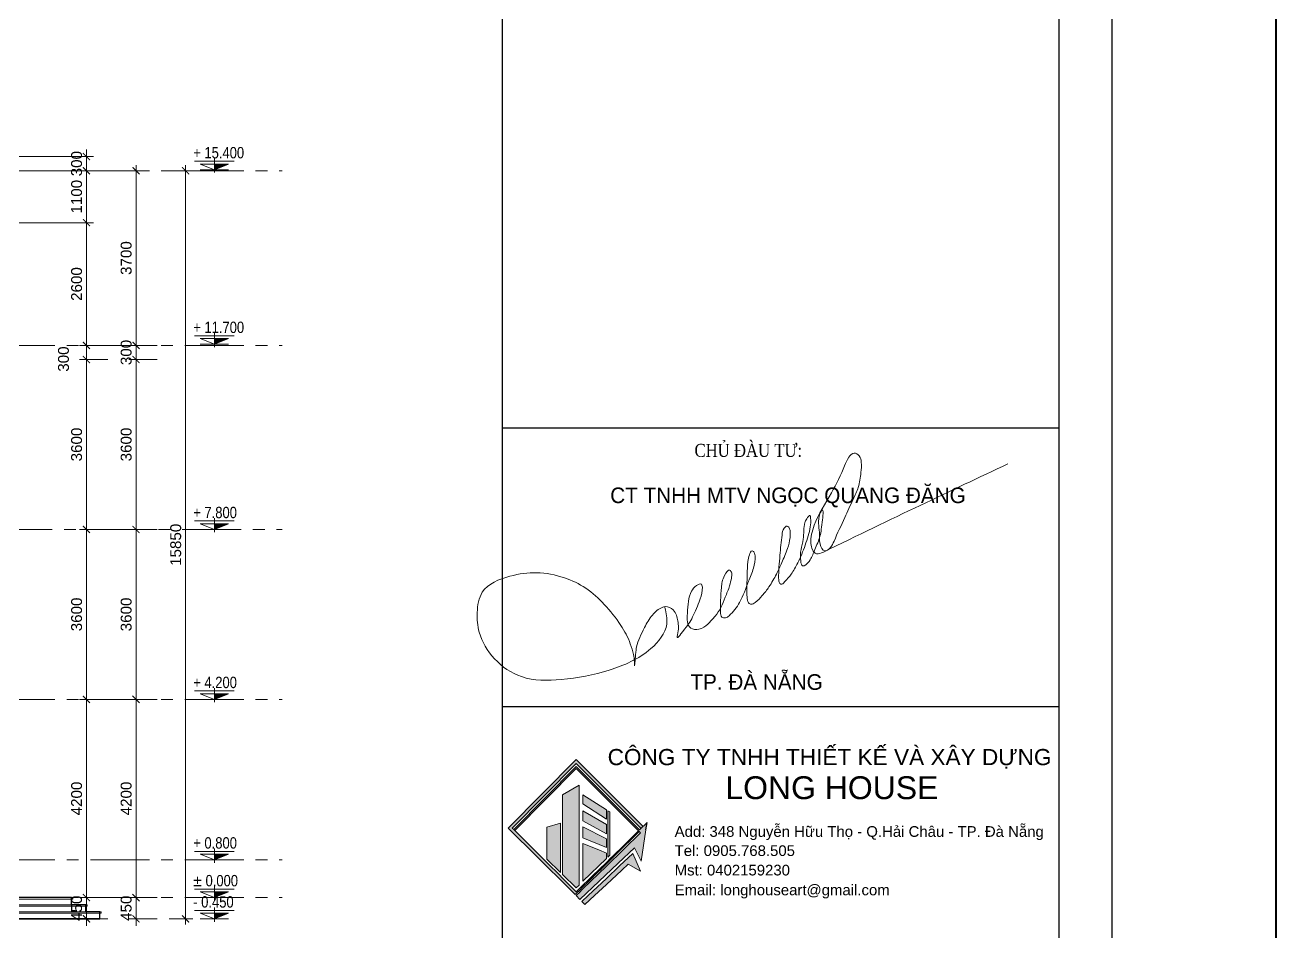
# Model space of a CAD drawing. Header units: millimetres. Extents: x 886808 to 1650903, y -1008069 to 230892.
# Drawn here: x 1051836 to 1078332, y -412710 to -393494 of the extents above; entities that cross this region are included whole.
import ezdxf

# ---------------------------------------------------------------- set-up
doc = ezdxf.new("R2010")
doc.units = ezdxf.units.MM
doc.linetypes.add('CENTER', pattern=[2, 1.25, -0.25, 0.25, -0.25])
doc.layers.get('0').update_dxf_attribs({"lineweight": 0})
for name, color, linetype, lineweight in [('0.NETMANHNHAT-0.05', 251, 'Continuous', 0), ('01- NET TUONG- 242', 242, 'Continuous', 40), ('06-Dim', 250, 'Continuous', 0), ('8l NET TO', 8, 'Continuous', 9), ('A-Anno-Dims', 211, 'Continuous', 5), ('A-Wall', 113, 'Continuous', 30), ('A_Dim', 8, 'Continuous', 5), ('ADP_007_text', 7, 'Continuous', 15), ('ADP_137_symbol', 137, 'Continuous', 9), ('G-ANNO-TTLB', 6, 'Continuous', 18), ('hatch', 250, 'Continuous', 0), ('Text', 250, 'Continuous', 25)]:
    doc.layers.add(name, color=color, linetype=linetype, lineweight=lineweight)
for name, color, linetype in [('11-Ghi chu', 7, 'Continuous'), ('CUA', 75, 'Continuous'), ('Layer 1', 7, 'Continuous'), ('TUONG', 1, 'Continuous')]:
    doc.layers.add(name, color=color, linetype=linetype)
doc.styles.add('ADP_HC_vni_HC', font='')
doc.styles.add('Arial_6', font='arial.ttf', dxfattribs={"height": 1.327769})
doc.styles.add('TEXT', font='arial.ttf')
doc.styles.add('TIÊU ĐỀ', font='arial.ttf', dxfattribs={"height": 230})
doc.styles.add('VNTIMEH', font='vntimeh.shx', dxfattribs={"width": 0.85, "bigfont": 'vns.shx'})
doc.styles.get('ADP_HC_vni_HC').set_extended_font_data('VNI-Helve-Condense')
doc.dimstyles.new('1-100', dxfattribs={"dimtxt": 230, "dimasz": 150, "dimexe": 150, "dimexo": 300, "dimgap": 90, "dimtad": 1, "dimdec": 0, "dimrnd": 5, "dimzin": 0, "dimtxsty": 'TIÊU ĐỀ', "dimblk": 'ARCHTICK', "dimcen": 100, "dimdle": 120, "dimclrd": 256, "dimclre": 256, "dimclrt": 2, "dimadec": 0, "dimazin": 0, "dimtfac": 1, "dimtdec": 0, "dimtix": 1, "dimtmove": 1, "dimatfit": 3, "dimldrblk": 'OPEN30', "dimfxl": 900, "dimtolj": 1, "dimtzin": 0, "dimlwd": 13, "dimlwe": 13, "dimarcsym": 1})

# ---------------------------------------------------------------- blocks, each defined once
blk = doc.blocks.new('_ArchTick')
at = {"color": 0, "linetype": 'ByBlock', "const_width": 0.15}
blk.add_lwpolyline([(-0.5, -0.5), (0.5, 0.5)], dxfattribs=at)
blk = doc.blocks.new('*D723')
at = {"layer": 'A_Dim', "lineweight": 13, "transparency": 16777216}
for p, q in [((1054637, -400282), (1054037, -400282)), ((1054187, -400282), (1054187, -400132)), ((1054187, -400282), (1054187, -400582)), ((1054637, -400582), (1054037, -400582)), ((1054187, -400582), (1054187, -400732))]:
    blk.add_line(p, q, dxfattribs=at)
at = {"layer": 'Defpoints', "color": 0, "transparency": 16777216}
for p in [(1054937, -400282), (1054187, -400582), (1054937, -400582)]:
    blk.add_point(p, dxfattribs=at)
at = {"layer": 'A_Dim', "lineweight": 13, "transparency": 16777216, "xscale": 150, "yscale": 150, "zscale": 150}
for p, rotation in [((1054187, -400282), 270), ((1054187, -400582), 90)]:
    blk.add_blockref('_ArchTick', p, dxfattribs=dict(at, rotation=rotation))
at = {"layer": 'A_Dim', "color": 2, "transparency": 16777216, "insert": (1053979, -400432), "char_height": 230, "width": 695.03, "attachment_point": 5, "rotation": 90, "style": 'TIÊU ĐỀ'}
blk.add_mtext('\\A1;300', dxfattribs=at)
blk = doc.blocks.new('_Open30')
at = {"color": 0, "linetype": 'ByBlock', "lineweight": -2}
for p, q in [((-1, 0.27), (0, 0)), ((0, 0), (-1, -0.27)), ((0, 0), (-1, 0))]:
    blk.add_line(p, q, dxfattribs=at)
blk = doc.blocks.new('*D725')
at = {"layer": 'A_Dim', "lineweight": 13, "transparency": 16777216}
for p, q in [((1054637, -400582), (1054037, -400582)), ((1054187, -400462), (1054187, -404302)), ((1054637, -404182), (1054037, -404182))]:
    blk.add_line(p, q, dxfattribs=at)
at = {"layer": 'Defpoints', "color": 0, "transparency": 16777216}
for p in [(1054937, -400582), (1054187, -404182), (1054937, -404182)]:
    blk.add_point(p, dxfattribs=at)
at = {"layer": 'A_Dim', "lineweight": 13, "transparency": 16777216, "xscale": 150, "yscale": 150, "zscale": 150}
for p, rotation in [((1054187, -400582), 90), ((1054187, -404182), 270)]:
    blk.add_blockref('_ArchTick', p, dxfattribs=dict(at, rotation=rotation))
at = {"layer": 'A_Dim', "color": 2, "transparency": 16777216, "insert": (1053979, -402382), "char_height": 230, "width": 926.71, "attachment_point": 5, "rotation": 90, "style": 'TIÊU ĐỀ'}
blk.add_mtext('\\A1;3600', dxfattribs=at)
blk = doc.blocks.new('*D726')
at = {"layer": 'A_Dim', "lineweight": 13, "transparency": 16777216}
for p, q in [((1054637, -404182), (1054037, -404182)), ((1054187, -404062), (1054187, -407902)), ((1054637, -407782), (1054037, -407782))]:
    blk.add_line(p, q, dxfattribs=at)
at = {"layer": 'Defpoints', "color": 0, "transparency": 16777216}
for p in [(1054937, -404182), (1054187, -407782), (1054937, -407782)]:
    blk.add_point(p, dxfattribs=at)
at = {"layer": 'A_Dim', "lineweight": 13, "transparency": 16777216, "xscale": 150, "yscale": 150, "zscale": 150}
for p, rotation in [((1054187, -404182), 90), ((1054187, -407782), 270)]:
    blk.add_blockref('_ArchTick', p, dxfattribs=dict(at, rotation=rotation))
at = {"layer": 'A_Dim', "color": 2, "transparency": 16777216, "insert": (1053979, -405982), "char_height": 230, "width": 926.71, "attachment_point": 5, "rotation": 90, "style": 'TIÊU ĐỀ'}
blk.add_mtext('\\A1;3600', dxfattribs=at)
blk = doc.blocks.new('*D727')
at = {"layer": 'A_Dim', "lineweight": 13, "transparency": 16777216}
for p, q in [((1054187, -407662), (1054187, -412102)), ((1054637, -407782), (1054037, -407782)), ((1054637, -411982), (1054037, -411982))]:
    blk.add_line(p, q, dxfattribs=at)
at = {"layer": 'Defpoints', "color": 0, "transparency": 16777216}
for p in [(1054937, -407782), (1054187, -411982), (1054937, -411982)]:
    blk.add_point(p, dxfattribs=at)
at = {"layer": 'A_Dim', "lineweight": 13, "transparency": 16777216, "xscale": 150, "yscale": 150, "zscale": 150}
for p, rotation in [((1054187, -407782), 90), ((1054187, -411982), 270)]:
    blk.add_blockref('_ArchTick', p, dxfattribs=dict(at, rotation=rotation))
at = {"layer": 'A_Dim', "color": 2, "transparency": 16777216, "insert": (1053979, -409882), "char_height": 230, "width": 926.71, "attachment_point": 5, "rotation": 90, "style": 'TIÊU ĐỀ'}
blk.add_mtext('\\A1;4200', dxfattribs=at)
blk = doc.blocks.new('*D728')
at = {"layer": 'A_Dim', "lineweight": 13, "transparency": 16777216}
for p, q in [((1054637, -411982), (1054037, -411982)), ((1054187, -411982), (1054187, -411832)), ((1054187, -411982), (1054187, -412432)), ((1054637, -412432), (1054037, -412432)), ((1054187, -412432), (1054187, -412582))]:
    blk.add_line(p, q, dxfattribs=at)
at = {"layer": 'Defpoints', "color": 0, "transparency": 16777216}
for p in [(1054937, -411982), (1054187, -412432), (1054937, -412432)]:
    blk.add_point(p, dxfattribs=at)
at = {"layer": 'A_Dim', "lineweight": 13, "transparency": 16777216, "xscale": 150, "yscale": 150, "zscale": 150}
for p, rotation in [((1054187, -411982), 270), ((1054187, -412432), 90)]:
    blk.add_blockref('_ArchTick', p, dxfattribs=dict(at, rotation=rotation))
at = {"layer": 'A_Dim', "color": 2, "transparency": 16777216, "insert": (1053979, -412207), "char_height": 230, "width": 695.03, "attachment_point": 5, "rotation": 90, "style": 'TIÊU ĐỀ'}
blk.add_mtext('\\A1;450', dxfattribs=at)
blk = doc.blocks.new('*D729')
at = {"layer": 'A_Dim', "lineweight": 13, "transparency": 16777216}
for p, q in [((1054731, -396582), (1055387, -396582)), ((1055237, -396462), (1055237, -412552)), ((1054886, -412432), (1055387, -412432))]:
    blk.add_line(p, q, dxfattribs=at)
at = {"layer": 'Defpoints', "color": 0, "transparency": 16777216}
for p in [(1054431, -396582), (1054586, -412432), (1055237, -412432)]:
    blk.add_point(p, dxfattribs=at)
at = {"layer": 'A_Dim', "lineweight": 13, "transparency": 16777216, "xscale": 150, "yscale": 150, "zscale": 150}
for p, rotation in [((1055237, -396582), 90), ((1055237, -412432), 270)]:
    blk.add_blockref('_ArchTick', p, dxfattribs=dict(at, rotation=rotation))
at = {"layer": 'A_Dim', "color": 2, "transparency": 16777216, "insert": (1055029, -404507), "char_height": 230, "width": 1158.39, "attachment_point": 5, "rotation": 90, "style": 'TIÊU ĐỀ'}
blk.add_mtext('\\A1;15850', dxfattribs=at)
blk = doc.blocks.new('*D730')
at = {"layer": 'A_Dim', "lineweight": 13, "transparency": 16777216}
for p, q in [((1053587, -400282), (1052987, -400282)), ((1053137, -400162), (1053137, -400702)), ((1053587, -400582), (1052987, -400582))]:
    blk.add_line(p, q, dxfattribs=at)
at = {"layer": 'Defpoints', "color": 0, "transparency": 16777216}
for p in [(1053887, -400282), (1053137, -400582), (1053887, -400582)]:
    blk.add_point(p, dxfattribs=at)
at = {"layer": 'A_Dim', "lineweight": 13, "transparency": 16777216, "xscale": 150, "yscale": 150, "zscale": 150}
for p, rotation in [((1053137, -400282), 90), ((1053137, -400582), 270)]:
    blk.add_blockref('_ArchTick', p, dxfattribs=dict(at, rotation=rotation))
at = {"layer": 'A_Dim', "color": 2, "transparency": 16777216, "insert": (1052535, -400840), "char_height": 230, "width": 695.03, "attachment_point": 1, "rotation": 90, "line_spacing_factor": 0.941778, "style": 'TIÊU ĐỀ'}
blk.add_mtext('\\A1;300', dxfattribs=at)
blk = doc.blocks.new('*D731')
at = {"layer": 'A_Dim', "lineweight": 13, "transparency": 16777216}
for p, q in [((1053587, -400582), (1052987, -400582)), ((1053137, -400462), (1053137, -404302)), ((1053587, -404182), (1052987, -404182))]:
    blk.add_line(p, q, dxfattribs=at)
at = {"layer": 'Defpoints', "color": 0, "transparency": 16777216}
for p in [(1053887, -400582), (1053137, -404182), (1053887, -404182)]:
    blk.add_point(p, dxfattribs=at)
at = {"layer": 'A_Dim', "lineweight": 13, "transparency": 16777216, "xscale": 150, "yscale": 150, "zscale": 150}
for p, rotation in [((1053137, -400582), 90), ((1053137, -404182), 270)]:
    blk.add_blockref('_ArchTick', p, dxfattribs=dict(at, rotation=rotation))
at = {"layer": 'A_Dim', "color": 2, "transparency": 16777216, "insert": (1052929, -402382), "char_height": 230, "width": 926.71, "attachment_point": 5, "rotation": 90, "style": 'TIÊU ĐỀ'}
blk.add_mtext('\\A1;3600', dxfattribs=at)
blk = doc.blocks.new('*D732')
at = {"layer": 'A_Dim', "lineweight": 13, "transparency": 16777216}
for p, q in [((1053587, -404182), (1052987, -404182)), ((1053137, -404062), (1053137, -407902)), ((1053587, -407782), (1052987, -407782))]:
    blk.add_line(p, q, dxfattribs=at)
at = {"layer": 'Defpoints', "color": 0, "transparency": 16777216}
for p in [(1053887, -404182), (1053137, -407782), (1053887, -407782)]:
    blk.add_point(p, dxfattribs=at)
at = {"layer": 'A_Dim', "lineweight": 13, "transparency": 16777216, "xscale": 150, "yscale": 150, "zscale": 150}
for p, rotation in [((1053137, -404182), 90), ((1053137, -407782), 270)]:
    blk.add_blockref('_ArchTick', p, dxfattribs=dict(at, rotation=rotation))
at = {"layer": 'A_Dim', "color": 2, "transparency": 16777216, "insert": (1052929, -405982), "char_height": 230, "width": 926.71, "attachment_point": 5, "rotation": 90, "style": 'TIÊU ĐỀ'}
blk.add_mtext('\\A1;3600', dxfattribs=at)
blk = doc.blocks.new('*D733')
at = {"layer": 'A_Dim', "lineweight": 13, "transparency": 16777216}
for p, q in [((1053137, -407662), (1053137, -412102)), ((1053587, -407782), (1052987, -407782)), ((1053587, -411982), (1052987, -411982))]:
    blk.add_line(p, q, dxfattribs=at)
at = {"layer": 'Defpoints', "color": 0, "transparency": 16777216}
for p in [(1053887, -407782), (1053137, -411982), (1053887, -411982)]:
    blk.add_point(p, dxfattribs=at)
at = {"layer": 'A_Dim', "lineweight": 13, "transparency": 16777216, "xscale": 150, "yscale": 150, "zscale": 150}
for p, rotation in [((1053137, -407782), 90), ((1053137, -411982), 270)]:
    blk.add_blockref('_ArchTick', p, dxfattribs=dict(at, rotation=rotation))
at = {"layer": 'A_Dim', "color": 2, "transparency": 16777216, "insert": (1052929, -409882), "char_height": 230, "width": 926.71, "attachment_point": 5, "rotation": 90, "style": 'TIÊU ĐỀ'}
blk.add_mtext('\\A1;4200', dxfattribs=at)
blk = doc.blocks.new('*D724')
at = {"layer": 'A_Dim', "lineweight": 13, "transparency": 16777216}
for p, q in [((1053587, -411982), (1052987, -411982)), ((1053137, -411982), (1053137, -411832)), ((1053137, -411982), (1053137, -412432)), ((1053587, -412432), (1052987, -412432)), ((1053137, -412432), (1053137, -412582))]:
    blk.add_line(p, q, dxfattribs=at)
at = {"layer": 'Defpoints', "color": 0, "transparency": 16777216}
for p in [(1053887, -411982), (1053137, -412432), (1053887, -412432)]:
    blk.add_point(p, dxfattribs=at)
at = {"layer": 'A_Dim', "lineweight": 13, "transparency": 16777216, "xscale": 150, "yscale": 150, "zscale": 150}
for p, rotation in [((1053137, -411982), 270), ((1053137, -412432), 90)]:
    blk.add_blockref('_ArchTick', p, dxfattribs=dict(at, rotation=rotation))
at = {"layer": 'A_Dim', "color": 2, "transparency": 16777216, "insert": (1052929, -412207), "char_height": 230, "width": 695.03, "attachment_point": 5, "rotation": 90, "style": 'TIÊU ĐỀ'}
blk.add_mtext('\\A1;450', dxfattribs=at)
blk = doc.blocks.new('cao độ')
at = {"layer": 'ADP_137_symbol'}
blk.add_hatch(color=0, dxfattribs=at).paths.add_polyline_path([(0, 1), (0, 0), (2.5, 1)])
at = {"layer": 'ADP_137_symbol', "color": 0}
for points in [[(-3.5, 1.5), (3.5, 1.5)], [(-2.5, 1), (2.5, 1), (0, 0), (-2.5, 1)], [(-2.5, 0), (2.5, 0)], [(0, 2), (0, -0.5)]]:
    blk.add_lwpolyline(points, dxfattribs=at)
at = {"layer": 'ADP_007_text', "style": 'ADP_HC_vni_HC'}
blk.add_attdef('A', (-3.75, 2), '', height=2, dxfattribs=at)
blk = doc.blocks.new('A$C3B71363E')
at = {"transparency": 33554636}
for p, q in [((300, 450), (4030, 450)), ((300, 450), (300, 420)), ((300, 420), (300, 300)), ((300, 420), (4030, 420)), ((300, 300), (305, 300)), ((300, 270), (300, 300)), ((300, 270), (305, 270)), ((300, 270), (300, 0)), ((305, 300), (4330, 300)), ((305, 300), (305, 300)), ((305, 270), (305, 270)), ((4330, 270), (305, 270)), ((1000, 420), (1000, 300)), ((1030, 420), (1030, 450)), ((1300, 270), (1300, 150)), ((1330, 270), (1330, 300)), ((4000, 300), (4000, 420)), ((4030, 420), (4030, 450)), ((4300, 150), (4300, 270)), ((4330, 270), (4330, 300)), ((300, 150), (4630, 150)), ((300, 120), (4630, 120)), ((4600, 0), (300, 0)), ((1600, 120), (1600, 0)), ((1630, 120), (1630, 150)), ((4600, 0), (4600, 120)), ((4630, 120), (4630, 150))]:
    blk.add_line(p, q, dxfattribs=at)
blk = doc.blocks.new('*D734')
at = {"layer": 'A_Dim', "lineweight": 13, "transparency": 16777216}
for p, q in [((1049221, -397682), (1053287, -397682)), ((1053137, -400402), (1053137, -397562)), ((1053587, -400282), (1052987, -400282))]:
    blk.add_line(p, q, dxfattribs=at)
at = {"layer": 'Defpoints', "color": 0, "transparency": 16777216}
for p in [(1048921, -397682), (1053137, -397682), (1053887, -400282)]:
    blk.add_point(p, dxfattribs=at)
at = {"layer": 'A_Dim', "lineweight": 13, "transparency": 16777216, "xscale": 150, "yscale": 150, "zscale": 150}
for p, rotation in [((1053137, -397682), 90), ((1053137, -400282), 270)]:
    blk.add_blockref('_ArchTick', p, dxfattribs=dict(at, rotation=rotation))
at = {"layer": 'A_Dim', "color": 2, "transparency": 16777216, "insert": (1052929, -398982), "char_height": 230, "attachment_point": 5, "rotation": 90, "style": 'TIÊU ĐỀ'}
blk.add_mtext('\\A1;2600', dxfattribs=at)
blk = doc.blocks.new('*D735')
at = {"layer": 'A_Dim', "lineweight": 13, "transparency": 16777216}
for p, q in [((1048896, -396582), (1053287, -396582)), ((1053137, -397802), (1053137, -396462)), ((1049221, -397682), (1053287, -397682))]:
    blk.add_line(p, q, dxfattribs=at)
at = {"layer": 'Defpoints', "color": 0, "transparency": 16777216}
for p in [(1048596, -396582), (1053137, -396582), (1048921, -397682)]:
    blk.add_point(p, dxfattribs=at)
at = {"layer": 'A_Dim', "lineweight": 13, "transparency": 16777216, "xscale": 150, "yscale": 150, "zscale": 150}
for p, rotation in [((1053137, -396582), 90), ((1053137, -397682), 270)]:
    blk.add_blockref('_ArchTick', p, dxfattribs=dict(at, rotation=rotation))
at = {"layer": 'A_Dim', "color": 2, "transparency": 16777216, "insert": (1052929, -397132), "char_height": 230, "attachment_point": 5, "rotation": 90, "style": 'TIÊU ĐỀ'}
blk.add_mtext('\\A1;1100', dxfattribs=at)
blk = doc.blocks.new('*D736')
at = {"layer": 'A_Dim', "lineweight": 13, "transparency": 16777216}
for p, q in [((1049021, -396282), (1053287, -396282)), ((1053137, -396282), (1053137, -396132)), ((1053137, -396582), (1053137, -396282)), ((1048896, -396582), (1053287, -396582)), ((1053137, -396582), (1053137, -396732))]:
    blk.add_line(p, q, dxfattribs=at)
at = {"layer": 'Defpoints', "color": 0, "transparency": 16777216}
for p in [(1048721, -396282), (1053137, -396282), (1048596, -396582)]:
    blk.add_point(p, dxfattribs=at)
at = {"layer": 'A_Dim', "lineweight": 13, "transparency": 16777216, "xscale": 150, "yscale": 150, "zscale": 150}
for p, rotation in [((1053137, -396282), 270), ((1053137, -396582), 90)]:
    blk.add_blockref('_ArchTick', p, dxfattribs=dict(at, rotation=rotation))
at = {"layer": 'A_Dim', "color": 2, "transparency": 16777216, "insert": (1052929, -396432), "char_height": 230, "attachment_point": 5, "rotation": 90, "style": 'TIÊU ĐỀ'}
blk.add_mtext('\\A1;300', dxfattribs=at)
blk = doc.blocks.new('*D737')
at = {"layer": 'A_Dim', "lineweight": 13, "transparency": 16777216}
for p, q in [((1054064, -396582), (1054337, -396582)), ((1054187, -400402), (1054187, -396462)), ((1054637, -400282), (1054037, -400282))]:
    blk.add_line(p, q, dxfattribs=at)
at = {"layer": 'Defpoints', "color": 0, "transparency": 16777216}
for p in [(1053764, -396582), (1054187, -396582), (1054937, -400282)]:
    blk.add_point(p, dxfattribs=at)
at = {"layer": 'A_Dim', "lineweight": 13, "transparency": 16777216, "xscale": 150, "yscale": 150, "zscale": 150}
for p, rotation in [((1054187, -396582), 90), ((1054187, -400282), 270)]:
    blk.add_blockref('_ArchTick', p, dxfattribs=dict(at, rotation=rotation))
at = {"layer": 'A_Dim', "color": 2, "transparency": 16777216, "insert": (1053979, -398432), "char_height": 230, "attachment_point": 5, "rotation": 90, "style": 'TIÊU ĐỀ'}
blk.add_mtext('\\A1;3700', dxfattribs=at)
blk = doc.blocks.new('A$C083B0C5E')
at = {"layer": 'G-ANNO-TTLB', "lineweight": 9, "transparency": 33554636}
blk.add_spline([(9947, 3851), (10040, 2981), (9201, 1680), (6997, 542), (4454, 38), (2348, 195), (920, 1144), (111, 2546), (4, 3595), (276, 4668), (1740, 5513), (3158, 5699), (4619, 5427), (5750, 4882), (6733, 4024), (7608, 2910), (8113, 1933), (8278, 1363), (8327, 967), (8327, 786), (8395, 1356), (8447, 1770), (8862, 2791), (9286, 3459), (9802, 3864), (9968, 3905), (10385, 3725), (10628, 3148), (10617, 2402), (10600, 2269), (10787, 2456), (11362, 3262), (11754, 4159), (11920, 4770), (11920, 4982), (11880, 5087), (11619, 5021), (11358, 4719), (11134, 3547), (11309, 2771), (11744, 2708), (12212, 2978), (12600, 3393), (12913, 3864), (13138, 4398), (13372, 5011), (13466, 5417), (13480, 5668), (13382, 5837), (13104, 5559), (12936, 4916), (12895, 4232), (12895, 3614), (12960, 3349), (13150, 3311), (13342, 3422), (13899, 4125), (14369, 5244), (14634, 5935), (14719, 6593), (14691, 6734), (14604, 6847), (14352, 6378), (14319, 6100), (14293, 5306), (14293, 4407), (14374, 4106), (14512, 4027), (14728, 4116), (15097, 4485), (15455, 4950), (15846, 5627), (16132, 6233), (16437, 6988), (16571, 7556), (16571, 7936), (16502, 8113), (16416, 8162), (16259, 8056), (16145, 7696), (16036, 6620), (15967, 5400), (15999, 5201), (16085, 5094), (16285, 5210), (16630, 5619), (16978, 6221), (17372, 7155), (17641, 8127), (17661, 8599), (17629, 8724), (17453, 8557), (17361, 8355), (17263, 7479), (17135, 6309), (17235, 6064), (17576, 6302), (17851, 6848), (18129, 7548), (18271, 8378), (18271, 9021), (18155, 8819), (18124, 7846), (18164, 7217), (18404, 6853), (18694, 7021), (18901, 7378), (19468, 8618), (19913, 9586), (20185, 10220), (20321, 11004), (20345, 11549), (20230, 11886), (19973, 12035), (19679, 11811), (19458, 11364), (18759, 9930), (17849, 8210), (17677, 7249), (17761, 6909), (17966, 6704), (18333, 6793), (28106, 11468)], degree=3, dxfattribs=at)
blk = doc.blocks.new('fghkp')
at = {"layer": '0.NETMANHNHAT-0.05'}
h = blk.add_hatch(color=256, dxfattribs=at)
h.dxf.hatch_style = 1
h.paths.add_polyline_path([(-130243.5, 759034.2), (-130343.1, 758940.4), (-130443.5, 758845.8), (-130581.6, 758715.6), (-130629.9, 758670.1), (-130606, 758646.8), (-130532.5, 758715.6), (-130443.5, 758799), (-130327.2, 758908), (-130279.2, 758952.9), (-130183.8, 758900.4)])
edge = h.paths.add_edge_path()
edge.add_line((-130143.7, 759213.5), (-130143.6, 759214.3))
edge.add_line((-130143.6, 759214.3), (-130133.3, 759270.6))
edge.add_line((-130133.3, 759270.6), (-130191.2, 759212.7))
edge.add_spline(control_points=[(-130191.2, 759212.7), (-130197.2, 759218.6), (-130203.3, 759224.6), (-130203.3, 759224.6)], knot_values=[8, 8, 8, 8, 8.503994, 8.503994, 8.503994, 8.503994], degree=3, periodic=0)
edge.add_spline(control_points=[(-130203.3, 759224.6), (-130203.3, 759224.6), (-130262.9, 759284.2), (-130339.6, 759360.9)], knot_values=[7.643345, 7.643345, 7.643345, 7.643345, 8, 8, 8, 8], degree=3, periodic=0)
edge.add_spline(control_points=[(-130339.6, 759360.9), (-130370.5, 759391.8), (-130404.1, 759425.3), (-130437.7, 759458.9)], knot_values=[7.5, 7.5, 7.5, 7.5, 7.643345, 7.643345, 7.643345, 7.643345], degree=3, periodic=0)
edge.add_spline(control_points=[(-130437.7, 759458.9), (-130471.3, 759492.5), (-130504.9, 759526.1), (-130535.7, 759557)], knot_values=[7.356655, 7.356655, 7.356655, 7.356655, 7.5, 7.5, 7.5, 7.5], degree=3, periodic=0)
edge.add_spline(control_points=[(-130535.7, 759557), (-130612.5, 759633.7), (-130672.1, 759693.3), (-130672.1, 759693.3)], knot_values=[7, 7, 7, 7, 7.356655, 7.356655, 7.356655, 7.356655], degree=3, periodic=0)
edge.add_spline(control_points=[(-130672.1, 759693.3), (-130672.1, 759693.3), (-130732.3, 759632.5), (-130809.8, 759554.3)], knot_values=[6.643345, 6.643345, 6.643345, 6.643345, 7, 7, 7, 7], degree=3, periodic=0)
edge.add_spline(control_points=[(-130809.8, 759554.3), (-130840.9, 759522.8), (-130874.8, 759488.6), (-130908.7, 759454.3)], knot_values=[6.5, 6.5, 6.5, 6.5, 6.643345, 6.643345, 6.643345, 6.643345], degree=3, periodic=0)
edge.add_spline(control_points=[(-130909.1, 759453.9), (-131027.2, 759334.6), (-131145.3, 759215.4), (-131145.4, 759215.3)], knot_values=[6.000201, 6.000201, 6.000201, 6.000201, 6.499503, 6.499503, 6.499503, 6.499503], degree=3, periodic=0)
edge.add_line((-131145.4, 759215.3), (-131138.3, 759208.3))
edge.add_spline(control_points=[(-131138.3, 759208.3), (-131138.3, 759208.3), (-131107.6, 759239.3), (-131061.9, 759285.4)], knot_values=[4.743337, 4.743337, 4.743337, 4.743337, 4.999879, 4.999879, 4.999879, 4.999879], degree=3, periodic=0)
edge.add_spline(control_points=[(-131061.9, 759285.4), (-131018.6, 759329.1), (-130961.9, 759386.4), (-130905.2, 759443.7)], knot_values=[4.5, 4.5, 4.5, 4.5, 4.743337, 4.743337, 4.743337, 4.743337], degree=3, periodic=0)
edge.add_spline(control_points=[(-130905.2, 759443.7), (-130871.8, 759477.5), (-130838.4, 759511.2), (-130807.7, 759542.2)], knot_values=[4.356655, 4.356655, 4.356655, 4.356655, 4.5, 4.5, 4.5, 4.5], degree=3, periodic=0)
edge.add_spline(control_points=[(-130807.7, 759542.2), (-130731.4, 759619.3), (-130672.1, 759679.2), (-130672.1, 759679.2)], knot_values=[4, 4, 4, 4, 4.356655, 4.356655, 4.356655, 4.356655], degree=3, periodic=0)
edge.add_spline(control_points=[(-130672.1, 759679.2), (-130672.1, 759679.2), (-130609.1, 759616), (-130528.3, 759535)], knot_values=[3.640583, 3.640583, 3.640583, 3.640583, 4, 4, 4, 4], degree=3, periodic=0)
edge.add_spline(control_points=[(-130528.3, 759535), (-130496.7, 759503.4), (-130462.4, 759469), (-130428.1, 759434.6)], knot_values=[3.5, 3.5, 3.5, 3.5, 3.640583, 3.640583, 3.640583, 3.640583], degree=3, periodic=0)
edge.add_spline(control_points=[(-130428.1, 759434.6), (-130402.4, 759408.8), (-130376.7, 759383.1), (-130352.1, 759358.5)], knot_values=[3.394676, 3.394676, 3.394676, 3.394676, 3.5, 3.5, 3.5, 3.5], degree=3, periodic=0)
edge.add_spline(control_points=[(-130352.1, 759358.5), (-130284.5, 759290.7), (-130225.5, 759231.6), (-130199, 759205)], knot_values=[3.104646, 3.104646, 3.104646, 3.104646, 3.394676, 3.394676, 3.394676, 3.394676], degree=3, periodic=0)
edge.add_spline(control_points=[(-130199, 759205), (-130197.5, 759203.5), (-130196.1, 759202), (-130194.8, 759200.7)], knot_values=[3.087994, 3.087994, 3.087994, 3.087994, 3.104646, 3.104646, 3.104646, 3.104646], degree=3, periodic=0)
edge.add_spline(control_points=[(-130194.8, 759200.7), (-130187.9, 759193.8), (-130184.1, 759190), (-130184.1, 759190)], knot_values=[3, 3, 3, 3, 3.087994, 3.087994, 3.087994, 3.087994], degree=3, periodic=0)
edge.add_line((-130184.1, 759190), (-130443.5, 758937.6))
edge.add_line((-130443.5, 758937.6), (-130620.5, 758765.4))
edge.add_line((-130620.5, 758765.4), (-130650, 758736.6))
edge.add_line((-130650, 758736.6), (-130655.6, 758731.1))
edge.add_line((-130655.6, 758731.1), (-130661.4, 758725.5))
edge.add_line((-130661.4, 758725.5), (-130671.9, 758715.3))
edge.add_line((-130671.9, 758715.3), (-130644.8, 758686.2))
edge.add_line((-130644.8, 758686.2), (-130353.6, 758961.9))
edge.add_line((-130353.6, 758961.9), (-130231.3, 759077.8))
edge.add_line((-130231.3, 759077.8), (-130180.4, 758976.6))
edge.add_line((-130180.4, 758976.6), (-130143.7, 759213.5))
edge = h.paths.add_edge_path()
edge.add_line((-130671.9, 759746.6), (-131186.8, 759226.5))
edge.add_line((-131186.8, 759226.5), (-130964.8, 759006))
edge.add_line((-130964.8, 759006), (-130894.1, 758935.8))
edge.add_line((-130894.1, 758935.8), (-130792.2, 758834.6))
edge.add_line((-130792.2, 758834.6), (-130775.9, 758818.4))
edge.add_line((-130775.9, 758818.4), (-130679.4, 758722.6))
edge.add_line((-130679.4, 758722.6), (-130664.3, 758737.6))
edge.add_line((-130664.3, 758737.6), (-130650, 758751.7))
edge.add_line((-130650, 758751.7), (-130620.5, 758780.8))
edge.add_line((-130620.5, 758780.8), (-130579.1, 758821.7))
edge.add_line((-130579.1, 758821.7), (-130551.6, 758848.8))
edge.add_line((-130551.6, 758848.8), (-130443.5, 758955.4))
edge.add_line((-130443.5, 758955.4), (-130433.5, 758965.3))
edge.add_line((-130433.5, 758965.3), (-130422.1, 758976.5))
edge.add_line((-130422.1, 758976.5), (-130380.8, 759017.2))
edge.add_line((-130380.8, 759017.2), (-130373.8, 759024.1))
edge.add_line((-130373.8, 759024.1), (-130194.8, 759200.7))
edge.add_spline(control_points=[(-130194.8, 759200.7), (-130196.1, 759202), (-130197.5, 759203.5), (-130199, 759205)], knot_values=[3.087994, 3.087994, 3.087994, 3.087994, 3.104646, 3.104646, 3.104646, 3.104646], degree=3, periodic=0)
edge.add_line((-130199, 759205), (-130334.9, 759072.7))
edge.add_line((-130334.9, 759072.7), (-130373.8, 759034.9))
edge.add_line((-130373.8, 759034.9), (-130384.4, 759024.6))
edge.add_line((-130384.4, 759024.6), (-130416.8, 758993))
edge.add_line((-130416.8, 758993), (-130433.5, 758976.8))
edge.add_line((-130433.5, 758976.8), (-130443.5, 758967))
edge.add_line((-130443.5, 758967), (-130551.6, 758861.8))
edge.add_line((-130551.6, 758861.8), (-130579.1, 758835.1))
edge.add_line((-130579.1, 758835.1), (-130620.5, 758794.9))
edge.add_line((-130620.5, 758794.9), (-130650, 758766))
edge.add_line((-130650, 758766), (-130671.8, 758744.9))
edge.add_line((-130671.8, 758744.9), (-130674, 758747.1))
edge.add_line((-130674, 758747.1), (-130674, 758747.2))
edge.add_line((-130674, 758747.2), (-130758.3, 758830.8))
edge.add_line((-130758.3, 758830.8), (-130775.9, 758848.3))
edge.add_line((-130775.9, 758848.3), (-130785.4, 758857.8))
edge.add_line((-130785.4, 758857.8), (-130792.2, 758864.5))
edge.add_line((-130792.2, 758864.5), (-130894.1, 758965.7))
edge.add_line((-130894.1, 758965.7), (-130954.9, 759026.2))
edge.add_line((-130954.9, 759026.2), (-130968.5, 759039.6))
edge.add_line((-130968.5, 759039.6), (-131138.3, 759208.3))
edge.add_spline(control_points=[(-131138.3, 759208.3), (-131138.3, 759208.3), (-131139.2, 759209.2), (-131140.4, 759210.3)], knot_values=[5, 5, 5, 5, 5.356655, 5.356655, 5.356655, 5.356655], degree=3, periodic=0)
edge.add_spline(control_points=[(-131140.4, 759210.3), (-131140.8, 759210.8), (-131141.3, 759211.3), (-131141.8, 759211.8)], knot_values=[5.356655, 5.356655, 5.356655, 5.356655, 5.5, 5.5, 5.5, 5.5], degree=3, periodic=0)
edge.add_spline(control_points=[(-131141.8, 759211.8), (-131142.3, 759212.3), (-131142.9, 759212.8), (-131143.3, 759213.2)], knot_values=[5.5, 5.5, 5.5, 5.5, 5.643345, 5.643345, 5.643345, 5.643345], degree=3, periodic=0)
edge.add_spline(control_points=[(-131143.3, 759213.2), (-131144.5, 759214.4), (-131145.4, 759215.3), (-131145.4, 759215.3)], knot_values=[5.643345, 5.643345, 5.643345, 5.643345, 6, 6, 6, 6], degree=3, periodic=0)
edge.add_line((-131145.4, 759215.3), (-131156.8, 759226.7))
edge.add_line((-131156.8, 759226.7), (-130671.9, 759716.6))
edge.add_line((-130671.9, 759716.6), (-130180.6, 759223.3))
edge.add_line((-130180.6, 759223.3), (-130165.7, 759238.3))
edge.add_line((-130165.7, 759238.3), (-130671.9, 759746.6))
at = {"layer": '0.NETMANHNHAT-0.05', "true_color": 0x2a388f}
h = blk.add_hatch(color=177, dxfattribs=at)
h.dxf.hatch_style = 2
h.paths.add_polyline_path([(-130650, 759552.1), (-130650, 758795.3), (-130673, 758772.9), (-130775.9, 758875.1), (-130775.9, 759479.2)])
h = blk.add_hatch(color=177, dxfattribs=at)
h.dxf.hatch_style = 2
h.paths.add_polyline_path([(-130620.5, 759479.6), (-130620.5, 759410.3), (-130443.5, 759294.7), (-130443.5, 759365)])
h = blk.add_hatch(color=177, dxfattribs=at)
h.dxf.hatch_style = 2
h.paths.add_polyline_path([(-130620.5, 759281.3), (-130620.5, 759358.7), (-130443.5, 759253.5), (-130443.5, 759183.2)])
h = blk.add_hatch(color=177, dxfattribs=at)
h.dxf.hatch_style = 2
h.paths.add_polyline_path([(-130416.8, 759349.1), (-130416.8, 759022.1), (-130433.5, 759005.9), (-130433.5, 759358.7)])
h = blk.add_hatch(color=177, dxfattribs=at)
h.dxf.hatch_style = 2
h.paths.add_polyline_path([(-130792.2, 759265.3), (-130792.2, 758891.3), (-130894.1, 758992.6), (-130894.1, 759235)])
h = blk.add_hatch(color=177, dxfattribs=at)
h.dxf.hatch_style = 2
h.paths.add_polyline_path([(-130620.5, 759236), (-130620.5, 759153.4), (-130443.5, 759080.4), (-130443.5, 759145.9)])
h = blk.add_hatch(color=177, dxfattribs=at)
h.dxf.hatch_style = 2
h.paths.add_polyline_path([(-130443.5, 759037.1), (-130443.5, 758996.2), (-130620.5, 758824), (-130620.5, 759110.6), (-130501.4, 759061)])
at = {"layer": '0.NETMANHNHAT-0.05', "lineweight": 0}
for points in [[(-130650, 759552.1), (-130650, 758795.3), (-130673, 758772.9), (-130775.9, 758875.1), (-130775.9, 759479.2), (-130650, 759552.1)], [(-130620.5, 759479.6), (-130620.5, 759410.3), (-130443.5, 759294.7), (-130443.5, 759365), (-130620.5, 759479.6)], [(-130620.5, 759281.3), (-130620.5, 759358.7), (-130443.5, 759253.5), (-130443.5, 759183.2), (-130620.5, 759281.3)], [(-130416.8, 759349.1), (-130416.8, 759022.1), (-130433.5, 759005.9), (-130433.5, 759358.7), (-130416.8, 759349.1)], [(-130792.2, 759265.3), (-130792.2, 758891.3), (-130894.1, 758992.6), (-130894.1, 759235), (-130792.2, 759265.3)], [(-130620.5, 759236), (-130620.5, 759153.4), (-130443.5, 759080.4), (-130443.5, 759145.9), (-130620.5, 759236)], [(-130443.5, 759037.1), (-130443.5, 758996.2), (-130620.5, 758824), (-130620.5, 759110.6), (-130501.4, 759061), (-130443.5, 759037.1)]]:
    blk.add_lwpolyline(points, dxfattribs=at)
at = {"layer": '11-Ghi chu'}
for points in [[(-130143.7, 759213.5), (-130143.6, 759214.3), (-130133.3, 759270.6), (-130191.2, 759212.7)], [(-131145.4, 759215.3), (-131138.3, 759208.3)]]:
    blk.add_lwpolyline(points, dxfattribs=at)
at = {"layer": 'Layer 1', "lineweight": 0}
for p, q in [((-130671.9, 759746.6), (-131186.8, 759226.5)), ((-130165.7, 759238.3), (-130671.9, 759746.6)), ((-131156.8, 759226.7), (-130671.9, 759716.6)), ((-130671.9, 759716.6), (-130180.6, 759223.3)), ((-130191.2, 759212.7), (-130133.3, 759270.6)), ((-130133.3, 759270.6), (-130143.7, 759213.5)), ((-131186.8, 759226.5), (-130964.8, 759006)), ((-131145.4, 759215.3), (-131156.8, 759226.7)), ((-131138.3, 759208.3), (-131145.4, 759215.3)), ((-130968.5, 759039.6), (-131138.3, 759208.3)), ((-130443.5, 758937.6), (-130184.1, 759190)), ((-130373.8, 759024.1), (-130194.8, 759200.7)), ((-130199, 759205), (-130334.9, 759072.7)), ((-130143.7, 759213.5), (-130180.4, 758976.6)), ((-130143.6, 759214.3), (-130143.7, 759213.5)), ((-130954.9, 759026.2), (-130968.5, 759039.6)), ((-130964.8, 759006), (-130894.1, 758935.8)), ((-130894.1, 758965.7), (-130954.9, 759026.2)), ((-130416.8, 758993), (-130433.5, 758976.8)), ((-130422.1, 758976.5), (-130380.8, 759017.2)), ((-130384.4, 759024.6), (-130416.8, 758993)), ((-130373.8, 759034.9), (-130384.4, 759024.6)), ((-130380.8, 759017.2), (-130373.8, 759024.1)), ((-130334.9, 759072.7), (-130373.8, 759034.9)), ((-130231.3, 759077.8), (-130353.6, 758961.9)), ((-130180.4, 758976.6), (-130231.3, 759077.8)), ((-130792.2, 758864.5), (-130894.1, 758965.7)), ((-130894.1, 758935.8), (-130792.2, 758834.6)), ((-130353.6, 758961.9), (-130644.8, 758686.2)), ((-130620.5, 758765.4), (-130443.5, 758937.6)), ((-130443.5, 758967), (-130551.6, 758861.8)), ((-130551.6, 758848.8), (-130443.5, 758955.4)), ((-130433.5, 758976.8), (-130443.5, 758967)), ((-130443.5, 758955.4), (-130433.5, 758965.3)), ((-130433.5, 758965.3), (-130422.1, 758976.5)), ((-130785.4, 758857.8), (-130792.2, 758864.5)), ((-130792.2, 758834.6), (-130775.9, 758818.4)), ((-130775.9, 758848.3), (-130785.4, 758857.8)), ((-130758.3, 758830.8), (-130775.9, 758848.3)), ((-130775.9, 758818.4), (-130679.4, 758722.6)), ((-130674, 758747.2), (-130758.3, 758830.8)), ((-130620.5, 758794.9), (-130650, 758766)), ((-130579.1, 758835.1), (-130620.5, 758794.9)), ((-130620.5, 758780.8), (-130579.1, 758821.7)), ((-130551.6, 758861.8), (-130579.1, 758835.1)), ((-130579.1, 758821.7), (-130551.6, 758848.8)), ((-130679.4, 758722.6), (-130664.3, 758737.6)), ((-130674, 758747.1), (-130674, 758747.2)), ((-130674, 758747.1), (-130674, 758747.2)), ((-130671.8, 758744.9), (-130674, 758747.1)), ((-130671.8, 758744.9), (-130674, 758747.1)), ((-130671.9, 758715.3), (-130661.4, 758725.5)), ((-130644.8, 758686.2), (-130671.9, 758715.3)), ((-130650, 758766), (-130671.8, 758744.9)), ((-130650, 758766), (-130671.8, 758744.9)), ((-130664.3, 758737.6), (-130650, 758751.7)), ((-130661.4, 758725.5), (-130655.6, 758731.1)), ((-130655.6, 758731.1), (-130650, 758736.6)), ((-130650, 758751.7), (-130620.5, 758780.8)), ((-130650, 758736.6), (-130620.5, 758765.4))]:
    blk.add_line(p, q, dxfattribs=at)
blk.add_lwpolyline([(-130183.8, 758900.4), (-130279.2, 758952.9), (-130327.2, 758908), (-130443.5, 758799), (-130532.5, 758715.6), (-130606, 758646.8), (-130629.9, 758670.1), (-130581.6, 758715.6), (-130443.5, 758845.8), (-130343.1, 758940.4), (-130243.5, 759034.2), (-130183.8, 758900.4)], dxfattribs=at)
for points in [[(-131145.4, 759215.3), (-131145.4, 759215.3), (-130672.1, 759693.3), (-130672.1, 759693.3)], [(-130672.1, 759679.2), (-130672.1, 759679.2), (-131138.3, 759208.3), (-131138.3, 759208.3)], [(-130672.1, 759693.3), (-130672.1, 759693.3), (-130203.3, 759224.6), (-130203.3, 759224.6)], [(-130184.1, 759190), (-130184.1, 759190), (-130672.1, 759679.2), (-130672.1, 759679.2)], [(-131138.3, 759208.3), (-131138.3, 759208.3), (-131145.4, 759215.3), (-131145.4, 759215.3)], [(-130203.3, 759224.6), (-130203.3, 759224.6), (-130197.2, 759218.6), (-130191.2, 759212.7)]]:
    blk.add_open_spline(points, degree=3, dxfattribs=at)

msp = doc.modelspace()

# ---------------------------------------------------------------- linework, layer by layer
at = {"layer": '01- NET TUONG- 242', "transparency": 33554636}
msp.add_lwpolyline([(909555, -328304.5), (1078331.5, -328304.5), (1078331.5, -596476.5), (909555, -596476.5)], close=True, dxfattribs=at)
at = {"layer": '8l NET TO', "color": 251, "linetype": 'CENTER', "ltscale": 1000, "true_color": 0x636466, "transparency": 33554636}
for p, q in [((1013219.7, -396582.5), (1057280.6, -396582.5)), ((1013219.7, -400282.5), (1057280.6, -400282.5)), ((1013163.7, -404182.5), (1057280.6, -404182.5)), ((1013219.7, -407782.5), (1057280.6, -407782.5)), ((1013219.7, -411182.5), (1057280.6, -411182.5)), ((1013219.7, -411982.5), (1057280.6, -411982.5))]:
    msp.add_line(p, q, dxfattribs=at)
at = {"layer": 'A-Wall', "linetype": 'Continuous', "transparency": 33554636}
for p, q in [((1061942.1, -385411.5), (1061942.1, -430497.4)), ((1073729.1, -385411.5), (1073729.1, -430497.4))]:
    msp.add_line(p, q, dxfattribs=at)
at = {"layer": 'A-Wall', "transparency": 33554636}
for points in [[(1048921.4, -411982.5), (1048921.4, -412012.5), (1048921.4, -412432.5), (1053421.4, -412432.5), (1053421.4, -412282.5), (1053121.4, -412282.5), (1053121.4, -412132.5), (1052821.4, -412132.5), (1052821.4, -411982.5)], [(1053421.4, -412432.5), (1048921.4, -412432.5), (1040171.4, -412432.5), (1033286.4, -412012.5), (1014346, -412012.5), (1014346, -412582.5), (1051139.8, -412582.5), (1051139.8, -412432.5)]]:
    msp.add_lwpolyline(points, close=True, dxfattribs=at)
at = {"layer": 'CUA', "color": 4, "transparency": 33554636}
for p, q in [((1061942, -402028.1), (1073729.1, -402028.1)), ((1061942, -407929.6), (1073729.1, -407929.6))]:
    msp.add_line(p, q, dxfattribs=at)
at = {"layer": 'Defpoints', "transparency": 33554636}
msp.add_lwpolyline([(1007896.1, -431632.4), (1074864.1, -431632.4), (1074864.1, -384276.5), (1007896.1, -384276.5)], close=True, dxfattribs=at)
at = {"layer": 'TUONG', "transparency": 33554636}
msp.add_line((1073729.1, -385411.5), (1073729.1, -430497.4), dxfattribs=at)

# ---------------------------------------------------------------- block references
at = {"layer": '06-Dim', "ltscale": 50, "transparency": 33554636, "xscale": 120, "yscale": 120, "zscale": 120}
for p, values in [((1055848.9, -396559), {'A': '+ 15.400'}), ((1055848.9, -400259), {'A': '+ 11.700'}), ((1055848.9, -404182.5), {'A': '+ 7.800'}), ((1055848.9, -407782.5), {'A': '+ 4.200'}), ((1055848.9, -411182.5), {'A': '+ 0.800'}), ((1055848.9, -411982.5), {'A': '%%p 0.000'}), ((1055848.9, -412432.5), {'A': '- 0.450'})]:
    msp.add_blockref('cao độ', p, dxfattribs=at).add_auto_attribs(values)
at = {"layer": 'A-Anno-Dims', "transparency": 33554636, "xscale": 2.794837502291168, "yscale": 2.794837502291168, "zscale": 2.794837502291168}
msp.add_blockref('fghkp', (1428717, -2532425), dxfattribs=at)
at = {"layer": 'A_Dim', "transparency": 33554636}
msp.add_blockref('A$C3B71363E', (1048821.4, -412432.5), dxfattribs=at)
at = {"layer": 'Text', "transparency": 33554636, "xscale": 0.4, "yscale": 0.4, "zscale": 0.4}
msp.add_blockref('A$C083B0C5E', (1061411.2, -407378), dxfattribs=at)

# ---------------------------------------------------------------- texts
at = {"layer": 'hatch', "transparency": 33554636, "style": 'Arial_6'}
for s, height, p in [('CÔNG TY TNHH THIẾT KẾ VÀ XÂY DỰNG', 342.798, (1064175.8, -409175.6)), ('LONG HOUSE', 484.39, (1066669.7, -409895.4)), ('Add: 348 Nguyễn Hữu Thọ - Q.Hải Châu - TP. Đà Nẵng', 226.289, (1065594.9, -410694.3)), ('Tel: 0905.768.505', 226.289, (1065594.9, -411100)), ('Mst: 0402159230', 226.289, (1065594.9, -411512.7)), ('Email: longhouseart@gmail.com', 226.289, (1065594.9, -411932.3))]:
    msp.add_text(s, height=height, dxfattribs=at).set_placement(p)
at = {"layer": 'Text', "linetype": 'ByBlock', "lineweight": -2, "transparency": 33554636, "style": 'VNTIMEH', "width": 0.85}
msp.add_text('CHñ §µU T¦:', height=275.564, dxfattribs=at).set_placement((1066015.5, -402644.1))
at = {"layer": 'Text', "transparency": 33554636, "char_height": 330.565, "width": 18422.579, "attachment_point": 1, "style": 'TEXT'}
for s, insert in [('{\\W0.95;CT TNHH MTV NG\\fArial|b0|i0|c0|p34;ỌC QUANG ĐĂNG}', (1064230.4, -403293.1)), ('\\pi-367.35275,l828.34736,t828.34736;{\\W0.95;TP. ĐÀ NẴNG}', (1065467.6, -407249))]:
    msp.add_mtext(s, dxfattribs=dict(at, insert=insert))

# ---------------------------------------------------------------- dimensions: what is measured, and where the dimension line sits
at = {"layer": 'A_Dim', "transparency": 33554636}
for base, p1, p2, picture, middle in [((1053136.6, -396282.5), (1048596.4, -396582.5), (1048721.4, -396282.5), '*D736', (1052929.1, -396432.5)), ((1053136.6, -396582.5), (1048921.4, -397682.5), (1048596.4, -396582.5), '*D735', (1052929.2, -397132.5)), ((1054186.6, -396582.5), (1054936.6, -400282.5), (1053764.4, -396582.5), '*D737', (1053979.1, -398432.5)), ((1053136.6, -397682.5), (1053886.6, -400282.5), (1048921.4, -397682.5), '*D734', (1052929.2, -398982.5))]:
    dim = msp.add_linear_dim(base=base, p1=p1, p2=p2, angle=90, dimstyle='1-100', dxfattribs=at)
    dim.commit()
    dim.dimension.update_dxf_attribs({"geometry": picture, "text_midpoint": middle})
for base, p1, p2, picture, middle in [((1055236.6, -412432.5), (1054431.5, -396582.5), (1054586.5, -412432.5), '*D729', (1055029.2, -404507.5)), ((1054186.6, -400582.5), (1054936.6, -400282.5), (1054936.6, -400582.5), '*D723', (1053979.1, -400432.5)), ((1053136.6, -404182.5), (1053886.6, -400582.5), (1053886.6, -404182.5), '*D731', (1052929.1, -402382.5)), ((1054186.6, -404182.5), (1054936.6, -400582.5), (1054936.6, -404182.5), '*D725', (1053979.1, -402382.5)), ((1053136.6, -407782.5), (1053886.6, -404182.5), (1053886.6, -407782.5), '*D732', (1052929.1, -405982.5)), ((1054186.6, -407782.5), (1054936.6, -404182.5), (1054936.6, -407782.5), '*D726', (1053979.1, -405982.5)), ((1053136.6, -411982.5), (1053886.6, -407782.5), (1053886.6, -411982.5), '*D733', (1052929.2, -409882.5)), ((1054186.6, -411982.5), (1054936.6, -407782.5), (1054936.6, -411982.5), '*D727', (1053979.2, -409882.5)), ((1053136.6, -412432.5), (1053886.6, -411982.5), (1053886.6, -412432.5), '*D724', (1052929.2, -412207.5)), ((1054186.6, -412432.5), (1054936.6, -411982.5), (1054936.6, -412432.5), '*D728', (1053979.2, -412207.5))]:
    dim = msp.add_linear_dim(base=base, p1=p1, p2=p2, angle=90, dimstyle='1-100', override={"dimscale": 1}, dxfattribs=at)
    dim.commit()
    dim.dimension.update_dxf_attribs({"geometry": picture, "text_midpoint": middle})
dim = msp.add_linear_dim(base=(1053136.6, -400582.5), p1=(1053886.6, -400282.5), p2=(1053886.6, -400582.5), angle=90, dimstyle='1-100', override={"dimscale": 1}, dxfattribs=at)
dim.commit()
dim.dimension.update_dxf_attribs({"geometry": '*D730', "text_midpoint": (1052932.2, -400492.1), "dimtype": 160})

doc.saveas('drawing.dxf')
